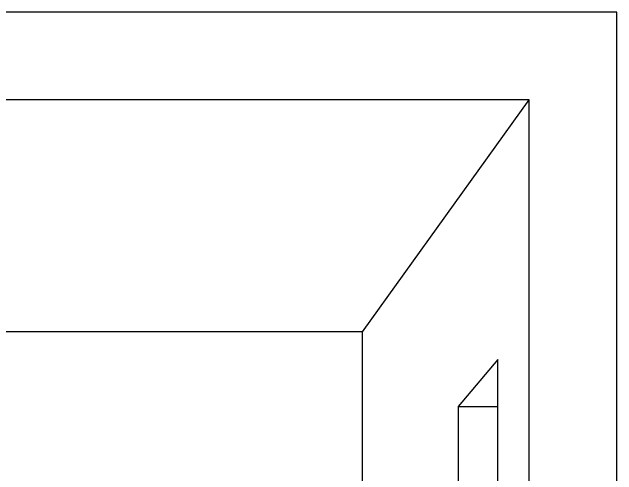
# Model space of a CAD drawing. Extents: x -4.2 to 4.2, y -5.7 to 5.7.
# Drawn here: x 2.013 to 4.163, y 4.026 to 5.672 of the extents above; entities that cross this region are included whole.
import ezdxf

# ---------------------------------------------------------------- set-up
doc = ezdxf.new("R2010")
doc.units = 0
doc.layers.get('0').update_dxf_attribs({"linetype": 'CONTINUOUS'})

msp = doc.modelspace()

# ---------------------------------------------------------------- linework, layer by layer
for p, q in [((4.163, 5.6721), (-4.163, 5.6721)), ((4.163, -5.6721), (4.163, 5.6721)), ((3.8513, 5.3604), (-3.8513, 5.3604)), ((3.2583, 4.535), (3.8513, 5.3604)), ((3.8513, -5.3604), (3.8513, 5.3604)), ((3.2583, 4.535), (-3.2583, 4.535)), ((3.2583, -4.535), (3.2583, 4.535)), ((3.7397, 4.4367), (3.5986, 4.2693)), ((3.7397, 4.2693), (3.7397, 4.4367)), ((3.5986, 4.2693), (3.5986, 2.0448)), ((3.5986, 4.2693), (3.7397, 4.2693)), ((3.7397, 2.125), (3.7397, 4.2693))]:
    msp.add_line(p, q)

doc.saveas('drawing.dxf')
